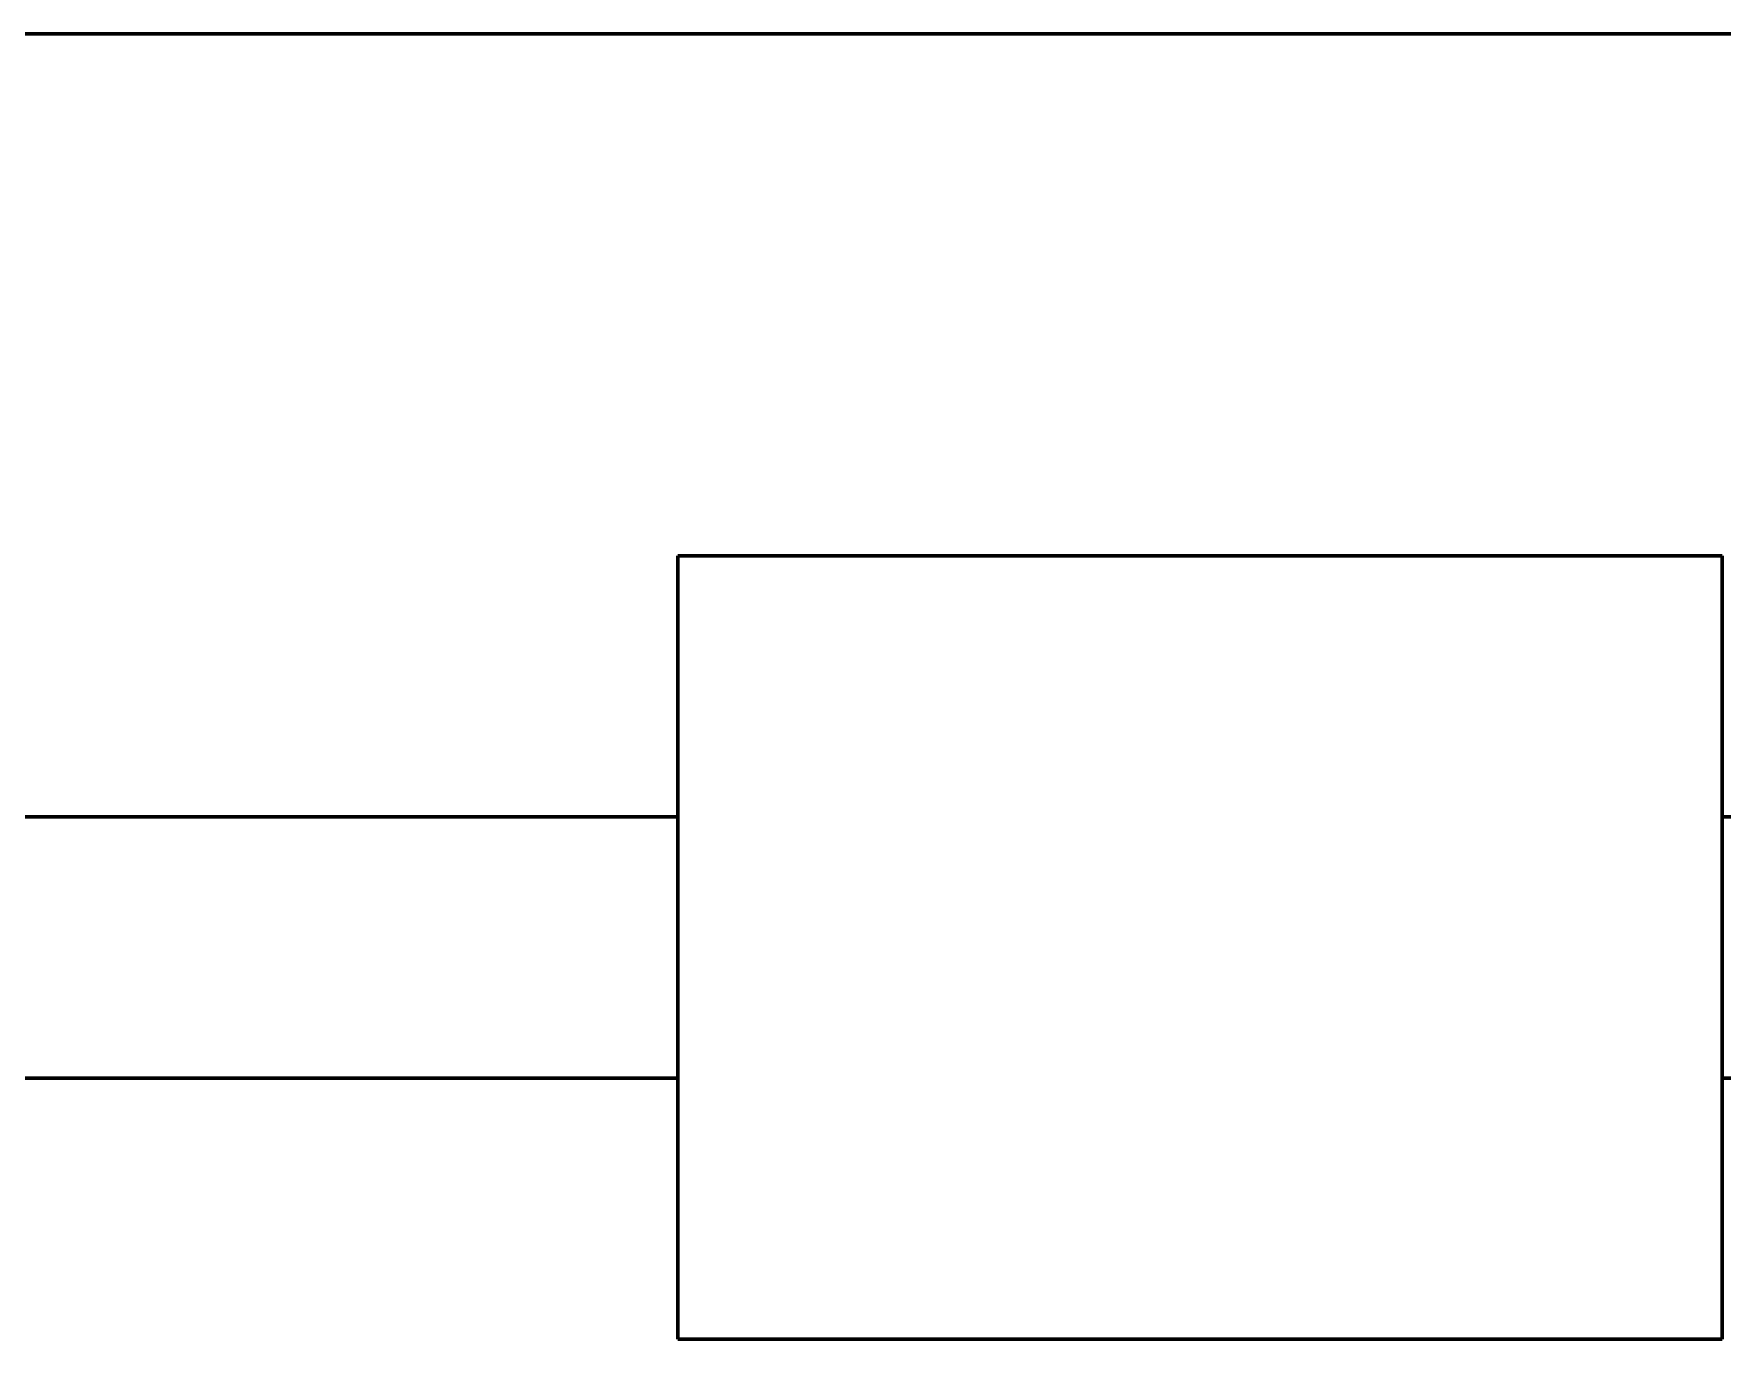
# Model space of a CAD drawing. Extents: x 0 to 297, y 0 to 292.
# Drawn here: x 191.104 to 194.338, y 107.786 to 110.286 of the extents above; entities that cross this region are included whole.
import ezdxf

# ---------------------------------------------------------------- set-up
doc = ezdxf.new("R2010")
doc.units = 0
doc.header["$MEASUREMENT"] = 0
doc.linetypes.add('K5LT_BASIC', pattern=[0])
doc.layers.add('Системный слой', color=7, linetype='Continuous')

# ---------------------------------------------------------------- blocks, each defined once
blk = doc.blocks.new('*U')
at = {"layer": 'Системный слой', "linetype": 'K5LT_BASIC', "lineweight": 60}
for p, q in [((194.3375, 109.2855), (192.3375, 109.2855)), ((192.3375, 109.2855), (192.3375, 107.7855)), ((194.3375, 109.2855), (192.3375, 109.2855)), ((192.3375, 109.2855), (192.3375, 107.7855)), ((194.3375, 109.2855), (192.3375, 109.2855)), ((192.3375, 109.2855), (192.3375, 107.7855)), ((194.3375, 107.7855), (194.3375, 109.2855)), ((194.3375, 107.7855), (194.3375, 109.2855)), ((194.3375, 107.7855), (194.3375, 109.2855)), ((192.3375, 107.7855), (194.3375, 107.7855)), ((192.3375, 107.7855), (194.3375, 107.7855)), ((192.3375, 107.7855), (194.3375, 107.7855))]:
    blk.add_line(p, q, dxfattribs=at)

msp = doc.modelspace()

# ---------------------------------------------------------------- linework, layer by layer
at = {"layer": 'Системный слой', "linetype": 'K5LT_BASIC', "lineweight": 60}
for p, q in [((218.3375, 110.2855), (136.3378, 110.2856)), ((192.3375, 109.2855), (192.3375, 107.7855)), ((192.3375, 109.2855), (194.3375, 109.2855)), ((194.3375, 109.2855), (192.3375, 109.2855)), ((192.3375, 107.7855), (192.3375, 109.2855)), ((192.3375, 109.2855), (192.3375, 107.7855)), ((192.3375, 109.2855), (194.3375, 109.2855)), ((192.3375, 109.2855), (192.3375, 107.7855)), ((192.3375, 109.2855), (194.3375, 109.2855)), ((194.3375, 109.2855), (192.3375, 109.2855)), ((192.3375, 107.7855), (192.3375, 109.2855)), ((192.3375, 109.2855), (192.3375, 107.7855)), ((192.3375, 109.2855), (194.3375, 109.2855)), ((192.3375, 109.2855), (192.3375, 107.7855)), ((192.3375, 109.2855), (194.3375, 109.2855)), ((194.3375, 109.2855), (194.3375, 107.7855)), ((194.3375, 109.2855), (194.3375, 107.7855)), ((194.3375, 109.2855), (194.3375, 107.7855)), ((194.3375, 109.2855), (194.3375, 107.7855)), ((194.3375, 109.2855), (194.3375, 107.7855)), ((194.3375, 109.2855), (194.3375, 107.7855)), ((194.3375, 109.2855), (194.3375, 107.7855)), ((194.3375, 109.2855), (194.3375, 107.7855)), ((194.3375, 109.2855), (194.3375, 107.7855)), ((194.3375, 109.2855), (194.3375, 107.7855)), ((186.3378, 108.7857), (192.3378, 108.7857)), ((200.3372, 108.7858), (194.3375, 108.7858)), ((192.3375, 108.2855), (186.3375, 108.2855)), ((200.3375, 108.2855), (194.3375, 108.2855)), ((200.3375, 108.2855), (194.3375, 108.2855)), ((194.3375, 107.7855), (192.3375, 107.7855)), ((192.3375, 107.7855), (194.3375, 107.7855)), ((194.3375, 107.7855), (192.3375, 107.7855)), ((192.3375, 107.7855), (194.3375, 107.7855)), ((194.3375, 107.7855), (192.3375, 107.7855)), ((192.3375, 107.7855), (194.3375, 107.7855)), ((194.3375, 107.7855), (192.3375, 107.7855)), ((192.3375, 107.7855), (194.3375, 107.7855)), ((194.3375, 107.7855), (192.3375, 107.7855)), ((192.3375, 107.7855), (194.3375, 107.7855)), ((193.5875, 107.7855), (192.8375, 107.7855)), ((193.5875, 107.7855), (192.8375, 107.7855)), ((193.5875, 107.7855), (192.8375, 107.7855)), ((193.5875, 107.7855), (192.8375, 107.7855)), ((193.5875, 107.7855), (192.8375, 107.7855))]:
    msp.add_line(p, q, dxfattribs=at)

# ---------------------------------------------------------------- block references
at = {"layer": 'Системный слой'}
msp.add_blockref('*U', (0, 0), dxfattribs=at)
msp.add_blockref('*U', (0, 0), dxfattribs=at)
msp.add_blockref('*U', (0, 0), dxfattribs=at)
msp.add_blockref('*U', (0, 0), dxfattribs=at)
msp.add_blockref('*U', (0, 0), dxfattribs=at)
msp.add_blockref('*U', (0, 0), dxfattribs=at)
msp.add_blockref('*U', (0, 0), dxfattribs=at)
msp.add_blockref('*U', (0, 0), dxfattribs=at)
msp.add_blockref('*U', (0, 0), dxfattribs=at)
msp.add_blockref('*U', (0, 0), dxfattribs=at)
msp.add_blockref('*U', (0, 0), dxfattribs=at)
msp.add_blockref('*U', (0, 0), dxfattribs=at)
msp.add_blockref('*U', (0, 0), dxfattribs=at)
msp.add_blockref('*U', (0, 0), dxfattribs=at)
msp.add_blockref('*U', (0, 0), dxfattribs=at)
msp.add_blockref('*U', (0, 0), dxfattribs=at)
msp.add_blockref('*U', (0, 0), dxfattribs=at)
msp.add_blockref('*U', (0, 0), dxfattribs=at)
msp.add_blockref('*U', (0, 0), dxfattribs=at)
msp.add_blockref('*U', (0, 0), dxfattribs=at)
msp.add_blockref('*U', (0, 0), dxfattribs=at)
msp.add_blockref('*U', (0, 0), dxfattribs=at)
msp.add_blockref('*U', (0, 0), dxfattribs=at)
msp.add_blockref('*U', (0, 0), dxfattribs=at)
msp.add_blockref('*U', (0, 0), dxfattribs=at)
msp.add_blockref('*U', (0, 0), dxfattribs=at)
msp.add_blockref('*U', (0, 0), dxfattribs=at)
msp.add_blockref('*U', (0, 0), dxfattribs=at)
msp.add_blockref('*U', (0, 0), dxfattribs=at)
msp.add_blockref('*U', (0, 0), dxfattribs=at)
msp.add_blockref('*U', (0, 0), dxfattribs=at)
msp.add_blockref('*U', (0, 0), dxfattribs=at)
msp.add_blockref('*U', (0, 0), dxfattribs=at)
msp.add_blockref('*U', (0, 0), dxfattribs=at)
msp.add_blockref('*U', (0, 0), dxfattribs=at)
msp.add_blockref('*U', (0, 0), dxfattribs=at)
msp.add_blockref('*U', (0, 0), dxfattribs=at)
msp.add_blockref('*U', (0, 0), dxfattribs=at)
msp.add_blockref('*U', (0, 0), dxfattribs=at)
msp.add_blockref('*U', (0, 0), dxfattribs=at)
msp.add_blockref('*U', (0, 0), dxfattribs=at)
msp.add_blockref('*U', (0, 0), dxfattribs=at)
msp.add_blockref('*U', (0, 0), dxfattribs=at)
msp.add_blockref('*U', (0, 0), dxfattribs=at)
msp.add_blockref('*U', (0, 0), dxfattribs=at)
msp.add_blockref('*U', (0, 0), dxfattribs=at)
msp.add_blockref('*U', (0, 0), dxfattribs=at)
msp.add_blockref('*U', (0, 0), dxfattribs=at)
msp.add_blockref('*U', (0, 0), dxfattribs=at)
msp.add_blockref('*U', (0, 0), dxfattribs=at)
msp.add_blockref('*U', (0, 0), dxfattribs=at)
msp.add_blockref('*U', (0, 0), dxfattribs=at)
msp.add_blockref('*U', (0, 0), dxfattribs=at)
msp.add_blockref('*U', (0, 0), dxfattribs=at)
msp.add_blockref('*U', (0, 0), dxfattribs=at)
msp.add_blockref('*U', (0, 0), dxfattribs=at)
msp.add_blockref('*U', (0, 0), dxfattribs=at)
msp.add_blockref('*U', (0, 0), dxfattribs=at)
msp.add_blockref('*U', (0, 0), dxfattribs=at)
msp.add_blockref('*U', (0, 0), dxfattribs=at)
msp.add_blockref('*U', (0, 0), dxfattribs=at)
msp.add_blockref('*U', (0, 0), dxfattribs=at)
msp.add_blockref('*U', (0, 0), dxfattribs=at)
msp.add_blockref('*U', (0, 0), dxfattribs=at)
msp.add_blockref('*U', (0, 0), dxfattribs=at)
msp.add_blockref('*U', (0, 0), dxfattribs=at)
msp.add_blockref('*U', (0, 0), dxfattribs=at)
msp.add_blockref('*U', (0, 0), dxfattribs=at)
msp.add_blockref('*U', (0, 0), dxfattribs=at)
msp.add_blockref('*U', (0, 0), dxfattribs=at)
msp.add_blockref('*U', (0, 0), dxfattribs=at)
msp.add_blockref('*U', (0, 0), dxfattribs=at)
msp.add_blockref('*U', (0, 0), dxfattribs=at)
msp.add_blockref('*U', (0, 0), dxfattribs=at)
msp.add_blockref('*U', (0, 0), dxfattribs=at)
msp.add_blockref('*U', (0, 0), dxfattribs=at)
msp.add_blockref('*U', (0, 0), dxfattribs=at)
msp.add_blockref('*U', (0, 0), dxfattribs=at)
msp.add_blockref('*U', (0, 0), dxfattribs=at)
msp.add_blockref('*U', (0, 0), dxfattribs=at)
msp.add_blockref('*U', (0, 0), dxfattribs=at)
msp.add_blockref('*U', (0, 0), dxfattribs=at)
msp.add_blockref('*U', (0, 0), dxfattribs=at)
msp.add_blockref('*U', (0, 0), dxfattribs=at)
msp.add_blockref('*U', (0, 0), dxfattribs=at)
msp.add_blockref('*U', (0, 0), dxfattribs=at)
msp.add_blockref('*U', (0, 0), dxfattribs=at)
msp.add_blockref('*U', (0, 0), dxfattribs=at)
msp.add_blockref('*U', (0, 0), dxfattribs=at)
msp.add_blockref('*U', (0, 0), dxfattribs=at)
msp.add_blockref('*U', (0, 0), dxfattribs=at)
msp.add_blockref('*U', (0, 0), dxfattribs=at)
msp.add_blockref('*U', (0, 0), dxfattribs=at)
msp.add_blockref('*U', (0, 0), dxfattribs=at)
msp.add_blockref('*U', (0, 0), dxfattribs=at)
msp.add_blockref('*U', (0, 0), dxfattribs=at)
msp.add_blockref('*U', (0, 0), dxfattribs=at)
msp.add_blockref('*U', (0, 0), dxfattribs=at)
msp.add_blockref('*U', (0, 0), dxfattribs=at)
msp.add_blockref('*U', (0, 0), dxfattribs=at)
msp.add_blockref('*U', (0, 0), dxfattribs=at)
msp.add_blockref('*U', (0, 0), dxfattribs=at)
msp.add_blockref('*U', (0, 0), dxfattribs=at)
msp.add_blockref('*U', (0, 0), dxfattribs=at)
msp.add_blockref('*U', (0, 0), dxfattribs=at)
msp.add_blockref('*U', (0, 0), dxfattribs=at)
msp.add_blockref('*U', (0, 0), dxfattribs=at)
msp.add_blockref('*U', (0, 0), dxfattribs=at)
msp.add_blockref('*U', (0, 0), dxfattribs=at)
msp.add_blockref('*U', (0, 0), dxfattribs=at)
msp.add_blockref('*U', (0, 0), dxfattribs=at)
msp.add_blockref('*U', (0, 0), dxfattribs=at)
msp.add_blockref('*U', (0, 0), dxfattribs=at)
msp.add_blockref('*U', (0, 0), dxfattribs=at)
msp.add_blockref('*U', (0, 0), dxfattribs=at)
msp.add_blockref('*U', (0, 0), dxfattribs=at)
msp.add_blockref('*U', (0, 0), dxfattribs=at)
msp.add_blockref('*U', (0, 0), dxfattribs=at)
msp.add_blockref('*U', (0, 0), dxfattribs=at)
msp.add_blockref('*U', (0, 0), dxfattribs=at)
msp.add_blockref('*U', (0, 0), dxfattribs=at)
msp.add_blockref('*U', (0, 0), dxfattribs=at)
msp.add_blockref('*U', (0, 0), dxfattribs=at)
msp.add_blockref('*U', (0, 0), dxfattribs=at)
msp.add_blockref('*U', (0, 0), dxfattribs=at)
msp.add_blockref('*U', (0, 0), dxfattribs=at)
msp.add_blockref('*U', (0, 0), dxfattribs=at)
msp.add_blockref('*U', (0, 0), dxfattribs=at)
msp.add_blockref('*U', (0, 0), dxfattribs=at)
msp.add_blockref('*U', (0, 0), dxfattribs=at)
msp.add_blockref('*U', (0, 0), dxfattribs=at)
msp.add_blockref('*U', (0, 0), dxfattribs=at)
msp.add_blockref('*U', (0, 0), dxfattribs=at)
msp.add_blockref('*U', (0, 0), dxfattribs=at)
msp.add_blockref('*U', (0, 0), dxfattribs=at)
msp.add_blockref('*U', (0, 0), dxfattribs=at)
msp.add_blockref('*U', (0, 0), dxfattribs=at)
msp.add_blockref('*U', (0, 0), dxfattribs=at)
msp.add_blockref('*U', (0, 0), dxfattribs=at)
msp.add_blockref('*U', (0, 0), dxfattribs=at)
msp.add_blockref('*U', (0, 0), dxfattribs=at)
msp.add_blockref('*U', (0, 0), dxfattribs=at)
msp.add_blockref('*U', (0, 0), dxfattribs=at)
msp.add_blockref('*U', (0, 0), dxfattribs=at)
msp.add_blockref('*U', (0, 0), dxfattribs=at)
msp.add_blockref('*U', (0, 0), dxfattribs=at)
msp.add_blockref('*U', (0, 0), dxfattribs=at)
msp.add_blockref('*U', (0, 0), dxfattribs=at)
msp.add_blockref('*U', (0, 0), dxfattribs=at)
msp.add_blockref('*U', (0, 0), dxfattribs=at)
msp.add_blockref('*U', (0, 0), dxfattribs=at)
msp.add_blockref('*U', (0, 0), dxfattribs=at)
msp.add_blockref('*U', (0, 0), dxfattribs=at)
msp.add_blockref('*U', (0, 0), dxfattribs=at)
msp.add_blockref('*U', (0, 0), dxfattribs=at)
msp.add_blockref('*U', (0, 0), dxfattribs=at)
msp.add_blockref('*U', (0, 0), dxfattribs=at)
msp.add_blockref('*U', (0, 0), dxfattribs=at)
msp.add_blockref('*U', (0, 0), dxfattribs=at)
msp.add_blockref('*U', (0, 0), dxfattribs=at)
msp.add_blockref('*U', (0, 0), dxfattribs=at)
msp.add_blockref('*U', (0, 0), dxfattribs=at)
msp.add_blockref('*U', (0, 0), dxfattribs=at)
msp.add_blockref('*U', (0, 0), dxfattribs=at)
msp.add_blockref('*U', (0, 0), dxfattribs=at)
msp.add_blockref('*U', (0, 0), dxfattribs=at)
msp.add_blockref('*U', (0, 0), dxfattribs=at)
msp.add_blockref('*U', (0, 0), dxfattribs=at)
msp.add_blockref('*U', (0, 0), dxfattribs=at)
msp.add_blockref('*U', (0, 0), dxfattribs=at)
msp.add_blockref('*U', (0, 0), dxfattribs=at)
msp.add_blockref('*U', (0, 0), dxfattribs=at)
msp.add_blockref('*U', (0, 0), dxfattribs=at)
msp.add_blockref('*U', (0, 0), dxfattribs=at)
msp.add_blockref('*U', (0, 0), dxfattribs=at)
msp.add_blockref('*U', (0, 0), dxfattribs=at)
msp.add_blockref('*U', (0, 0), dxfattribs=at)
msp.add_blockref('*U', (0, 0), dxfattribs=at)
msp.add_blockref('*U', (0, 0), dxfattribs=at)
msp.add_blockref('*U', (0, 0), dxfattribs=at)
msp.add_blockref('*U', (0, 0), dxfattribs=at)
msp.add_blockref('*U', (0, 0), dxfattribs=at)
msp.add_blockref('*U', (0, 0), dxfattribs=at)
msp.add_blockref('*U', (0, 0), dxfattribs=at)
msp.add_blockref('*U', (0, 0), dxfattribs=at)
msp.add_blockref('*U', (0, 0), dxfattribs=at)
msp.add_blockref('*U', (0, 0), dxfattribs=at)
msp.add_blockref('*U', (0, 0), dxfattribs=at)
msp.add_blockref('*U', (0, 0), dxfattribs=at)
msp.add_blockref('*U', (0, 0), dxfattribs=at)
msp.add_blockref('*U', (0, 0), dxfattribs=at)
msp.add_blockref('*U', (0, 0), dxfattribs=at)
msp.add_blockref('*U', (0, 0), dxfattribs=at)
msp.add_blockref('*U', (0, 0), dxfattribs=at)
msp.add_blockref('*U', (0, 0), dxfattribs=at)
msp.add_blockref('*U', (0, 0), dxfattribs=at)
msp.add_blockref('*U', (0, 0), dxfattribs=at)
msp.add_blockref('*U', (0, 0), dxfattribs=at)
msp.add_blockref('*U', (0, 0), dxfattribs=at)
msp.add_blockref('*U', (0, 0), dxfattribs=at)
msp.add_blockref('*U', (0, 0), dxfattribs=at)
msp.add_blockref('*U', (0, 0), dxfattribs=at)
msp.add_blockref('*U', (0, 0), dxfattribs=at)
msp.add_blockref('*U', (0, 0), dxfattribs=at)
msp.add_blockref('*U', (0, 0), dxfattribs=at)
msp.add_blockref('*U', (0, 0), dxfattribs=at)
msp.add_blockref('*U', (0, 0), dxfattribs=at)
msp.add_blockref('*U', (0, 0), dxfattribs=at)
msp.add_blockref('*U', (0, 0), dxfattribs=at)
msp.add_blockref('*U', (0, 0), dxfattribs=at)
msp.add_blockref('*U', (0, 0), dxfattribs=at)
msp.add_blockref('*U', (0, 0), dxfattribs=at)
msp.add_blockref('*U', (0, 0), dxfattribs=at)
msp.add_blockref('*U', (0, 0), dxfattribs=at)
msp.add_blockref('*U', (0, 0), dxfattribs=at)
msp.add_blockref('*U', (0, 0), dxfattribs=at)
msp.add_blockref('*U', (0, 0), dxfattribs=at)
msp.add_blockref('*U', (0, 0), dxfattribs=at)
msp.add_blockref('*U', (0, 0), dxfattribs=at)
msp.add_blockref('*U', (0, 0), dxfattribs=at)
msp.add_blockref('*U', (0, 0), dxfattribs=at)
msp.add_blockref('*U', (0, 0), dxfattribs=at)
msp.add_blockref('*U', (0, 0), dxfattribs=at)
msp.add_blockref('*U', (0, 0), dxfattribs=at)
msp.add_blockref('*U', (0, 0), dxfattribs=at)
msp.add_blockref('*U', (0, 0), dxfattribs=at)
msp.add_blockref('*U', (0, 0), dxfattribs=at)
msp.add_blockref('*U', (0, 0), dxfattribs=at)
msp.add_blockref('*U', (0, 0), dxfattribs=at)
msp.add_blockref('*U', (0, 0), dxfattribs=at)
msp.add_blockref('*U', (0, 0), dxfattribs=at)
msp.add_blockref('*U', (0, 0), dxfattribs=at)
msp.add_blockref('*U', (0, 0), dxfattribs=at)
msp.add_blockref('*U', (0, 0), dxfattribs=at)
msp.add_blockref('*U', (0, 0), dxfattribs=at)
msp.add_blockref('*U', (0, 0), dxfattribs=at)
msp.add_blockref('*U', (0, 0), dxfattribs=at)
msp.add_blockref('*U', (0, 0), dxfattribs=at)
msp.add_blockref('*U', (0, 0), dxfattribs=at)
msp.add_blockref('*U', (0, 0), dxfattribs=at)
msp.add_blockref('*U', (0, 0), dxfattribs=at)
msp.add_blockref('*U', (0, 0), dxfattribs=at)
msp.add_blockref('*U', (0, 0), dxfattribs=at)
msp.add_blockref('*U', (0, 0), dxfattribs=at)
msp.add_blockref('*U', (0, 0), dxfattribs=at)
msp.add_blockref('*U', (0, 0), dxfattribs=at)
msp.add_blockref('*U', (0, 0), dxfattribs=at)
msp.add_blockref('*U', (0, 0), dxfattribs=at)
msp.add_blockref('*U', (0, 0), dxfattribs=at)
msp.add_blockref('*U', (0, 0), dxfattribs=at)
msp.add_blockref('*U', (0, 0), dxfattribs=at)
msp.add_blockref('*U', (0, 0), dxfattribs=at)
msp.add_blockref('*U', (0, 0), dxfattribs=at)
msp.add_blockref('*U', (0, 0), dxfattribs=at)
msp.add_blockref('*U', (0, 0), dxfattribs=at)
msp.add_blockref('*U', (0, 0), dxfattribs=at)
msp.add_blockref('*U', (0, 0), dxfattribs=at)
msp.add_blockref('*U', (0, 0), dxfattribs=at)
msp.add_blockref('*U', (0, 0), dxfattribs=at)
msp.add_blockref('*U', (0, 0), dxfattribs=at)
msp.add_blockref('*U', (0, 0), dxfattribs=at)
msp.add_blockref('*U', (0, 0), dxfattribs=at)
msp.add_blockref('*U', (0, 0), dxfattribs=at)
msp.add_blockref('*U', (0, 0), dxfattribs=at)
msp.add_blockref('*U', (0, 0), dxfattribs=at)
msp.add_blockref('*U', (0, 0), dxfattribs=at)
msp.add_blockref('*U', (0, 0), dxfattribs=at)
msp.add_blockref('*U', (0, 0), dxfattribs=at)
msp.add_blockref('*U', (0, 0), dxfattribs=at)
msp.add_blockref('*U', (0, 0), dxfattribs=at)
msp.add_blockref('*U', (0, 0), dxfattribs=at)
msp.add_blockref('*U', (0, 0), dxfattribs=at)
msp.add_blockref('*U', (0, 0), dxfattribs=at)
msp.add_blockref('*U', (0, 0), dxfattribs=at)
msp.add_blockref('*U', (0, 0), dxfattribs=at)
msp.add_blockref('*U', (0, 0), dxfattribs=at)
msp.add_blockref('*U', (0, 0), dxfattribs=at)
msp.add_blockref('*U', (0, 0), dxfattribs=at)
msp.add_blockref('*U', (0, 0), dxfattribs=at)
msp.add_blockref('*U', (0, 0), dxfattribs=at)
msp.add_blockref('*U', (0, 0), dxfattribs=at)
msp.add_blockref('*U', (0, 0), dxfattribs=at)
msp.add_blockref('*U', (0, 0), dxfattribs=at)
msp.add_blockref('*U', (0, 0), dxfattribs=at)
msp.add_blockref('*U', (0, 0), dxfattribs=at)
msp.add_blockref('*U', (0, 0), dxfattribs=at)
msp.add_blockref('*U', (0, 0), dxfattribs=at)
msp.add_blockref('*U', (0, 0), dxfattribs=at)
msp.add_blockref('*U', (0, 0), dxfattribs=at)
msp.add_blockref('*U', (0, 0), dxfattribs=at)
msp.add_blockref('*U', (0, 0), dxfattribs=at)
msp.add_blockref('*U', (0, 0), dxfattribs=at)
msp.add_blockref('*U', (0, 0), dxfattribs=at)
msp.add_blockref('*U', (0, 0), dxfattribs=at)
msp.add_blockref('*U', (0, 0), dxfattribs=at)
msp.add_blockref('*U', (0, 0), dxfattribs=at)
msp.add_blockref('*U', (0, 0), dxfattribs=at)
msp.add_blockref('*U', (0, 0), dxfattribs=at)
msp.add_blockref('*U', (0, 0), dxfattribs=at)
msp.add_blockref('*U', (0, 0), dxfattribs=at)
msp.add_blockref('*U', (0, 0), dxfattribs=at)
msp.add_blockref('*U', (0, 0), dxfattribs=at)
msp.add_blockref('*U', (0, 0), dxfattribs=at)
msp.add_blockref('*U', (0, 0), dxfattribs=at)
msp.add_blockref('*U', (0, 0), dxfattribs=at)
msp.add_blockref('*U', (0, 0), dxfattribs=at)
msp.add_blockref('*U', (0, 0), dxfattribs=at)
msp.add_blockref('*U', (0, 0), dxfattribs=at)
msp.add_blockref('*U', (0, 0), dxfattribs=at)
msp.add_blockref('*U', (0, 0), dxfattribs=at)
msp.add_blockref('*U', (0, 0), dxfattribs=at)
msp.add_blockref('*U', (0, 0), dxfattribs=at)
msp.add_blockref('*U', (0, 0), dxfattribs=at)
msp.add_blockref('*U', (0, 0), dxfattribs=at)
msp.add_blockref('*U', (0, 0), dxfattribs=at)
msp.add_blockref('*U', (0, 0), dxfattribs=at)
msp.add_blockref('*U', (0, 0), dxfattribs=at)
msp.add_blockref('*U', (0, 0), dxfattribs=at)
msp.add_blockref('*U', (0, 0), dxfattribs=at)
msp.add_blockref('*U', (0, 0), dxfattribs=at)
msp.add_blockref('*U', (0, 0), dxfattribs=at)
msp.add_blockref('*U', (0, 0), dxfattribs=at)
msp.add_blockref('*U', (0, 0), dxfattribs=at)
msp.add_blockref('*U', (0, 0), dxfattribs=at)
msp.add_blockref('*U', (0, 0), dxfattribs=at)
msp.add_blockref('*U', (0, 0), dxfattribs=at)
msp.add_blockref('*U', (0, 0), dxfattribs=at)
msp.add_blockref('*U', (0, 0), dxfattribs=at)
msp.add_blockref('*U', (0, 0), dxfattribs=at)
msp.add_blockref('*U', (0, 0), dxfattribs=at)
msp.add_blockref('*U', (0, 0), dxfattribs=at)
msp.add_blockref('*U', (0, 0), dxfattribs=at)
msp.add_blockref('*U', (0, 0), dxfattribs=at)
msp.add_blockref('*U', (0, 0), dxfattribs=at)
msp.add_blockref('*U', (0, 0), dxfattribs=at)
msp.add_blockref('*U', (0, 0), dxfattribs=at)
msp.add_blockref('*U', (0, 0), dxfattribs=at)
msp.add_blockref('*U', (0, 0), dxfattribs=at)
msp.add_blockref('*U', (0, 0), dxfattribs=at)
msp.add_blockref('*U', (0, 0), dxfattribs=at)
msp.add_blockref('*U', (0, 0), dxfattribs=at)
msp.add_blockref('*U', (0, 0), dxfattribs=at)
msp.add_blockref('*U', (0, 0), dxfattribs=at)
msp.add_blockref('*U', (0, 0), dxfattribs=at)
msp.add_blockref('*U', (0, 0), dxfattribs=at)
msp.add_blockref('*U', (0, 0), dxfattribs=at)
msp.add_blockref('*U', (0, 0), dxfattribs=at)
msp.add_blockref('*U', (0, 0), dxfattribs=at)
msp.add_blockref('*U', (0, 0), dxfattribs=at)
msp.add_blockref('*U', (0, 0), dxfattribs=at)
msp.add_blockref('*U', (0, 0), dxfattribs=at)
msp.add_blockref('*U', (0, 0), dxfattribs=at)
msp.add_blockref('*U', (0, 0), dxfattribs=at)
msp.add_blockref('*U', (0, 0), dxfattribs=at)
msp.add_blockref('*U', (0, 0), dxfattribs=at)
msp.add_blockref('*U', (0, 0), dxfattribs=at)
msp.add_blockref('*U', (0, 0), dxfattribs=at)
msp.add_blockref('*U', (0, 0), dxfattribs=at)
msp.add_blockref('*U', (0, 0), dxfattribs=at)
msp.add_blockref('*U', (0, 0), dxfattribs=at)
msp.add_blockref('*U', (0, 0), dxfattribs=at)
msp.add_blockref('*U', (0, 0), dxfattribs=at)
msp.add_blockref('*U', (0, 0), dxfattribs=at)
msp.add_blockref('*U', (0, 0), dxfattribs=at)
msp.add_blockref('*U', (0, 0), dxfattribs=at)
msp.add_blockref('*U', (0, 0), dxfattribs=at)
msp.add_blockref('*U', (0, 0), dxfattribs=at)
msp.add_blockref('*U', (0, 0), dxfattribs=at)
msp.add_blockref('*U', (0, 0), dxfattribs=at)
msp.add_blockref('*U', (0, 0), dxfattribs=at)
msp.add_blockref('*U', (0, 0), dxfattribs=at)
msp.add_blockref('*U', (0, 0), dxfattribs=at)
msp.add_blockref('*U', (0, 0), dxfattribs=at)
msp.add_blockref('*U', (0, 0), dxfattribs=at)
msp.add_blockref('*U', (0, 0), dxfattribs=at)
msp.add_blockref('*U', (0, 0), dxfattribs=at)
msp.add_blockref('*U', (0, 0), dxfattribs=at)
msp.add_blockref('*U', (0, 0), dxfattribs=at)
msp.add_blockref('*U', (0, 0), dxfattribs=at)
msp.add_blockref('*U', (0, 0), dxfattribs=at)
msp.add_blockref('*U', (0, 0), dxfattribs=at)
msp.add_blockref('*U', (0, 0), dxfattribs=at)
msp.add_blockref('*U', (0, 0), dxfattribs=at)
msp.add_blockref('*U', (0, 0), dxfattribs=at)
msp.add_blockref('*U', (0, 0), dxfattribs=at)
msp.add_blockref('*U', (0, 0), dxfattribs=at)
msp.add_blockref('*U', (0, 0), dxfattribs=at)
msp.add_blockref('*U', (0, 0), dxfattribs=at)
msp.add_blockref('*U', (0, 0), dxfattribs=at)
msp.add_blockref('*U', (0, 0), dxfattribs=at)
msp.add_blockref('*U', (0, 0), dxfattribs=at)
msp.add_blockref('*U', (0, 0), dxfattribs=at)
msp.add_blockref('*U', (0, 0), dxfattribs=at)
msp.add_blockref('*U', (0, 0), dxfattribs=at)
msp.add_blockref('*U', (0, 0), dxfattribs=at)
msp.add_blockref('*U', (0, 0), dxfattribs=at)
msp.add_blockref('*U', (0, 0), dxfattribs=at)
msp.add_blockref('*U', (0, 0), dxfattribs=at)
msp.add_blockref('*U', (0, 0), dxfattribs=at)
msp.add_blockref('*U', (0, 0), dxfattribs=at)
msp.add_blockref('*U', (0, 0), dxfattribs=at)
msp.add_blockref('*U', (0, 0), dxfattribs=at)
msp.add_blockref('*U', (0, 0), dxfattribs=at)
msp.add_blockref('*U', (0, 0), dxfattribs=at)
msp.add_blockref('*U', (0, 0), dxfattribs=at)
msp.add_blockref('*U', (0, 0), dxfattribs=at)
msp.add_blockref('*U', (0, 0), dxfattribs=at)
msp.add_blockref('*U', (0, 0), dxfattribs=at)
msp.add_blockref('*U', (0, 0), dxfattribs=at)
msp.add_blockref('*U', (0, 0), dxfattribs=at)
msp.add_blockref('*U', (0, 0), dxfattribs=at)
msp.add_blockref('*U', (0, 0), dxfattribs=at)
msp.add_blockref('*U', (0, 0), dxfattribs=at)
msp.add_blockref('*U', (0, 0), dxfattribs=at)
msp.add_blockref('*U', (0, 0), dxfattribs=at)
msp.add_blockref('*U', (0, 0), dxfattribs=at)
msp.add_blockref('*U', (0, 0), dxfattribs=at)
msp.add_blockref('*U', (0, 0), dxfattribs=at)
msp.add_blockref('*U', (0, 0), dxfattribs=at)
msp.add_blockref('*U', (0, 0), dxfattribs=at)
msp.add_blockref('*U', (0, 0), dxfattribs=at)

doc.saveas('drawing.dxf')
